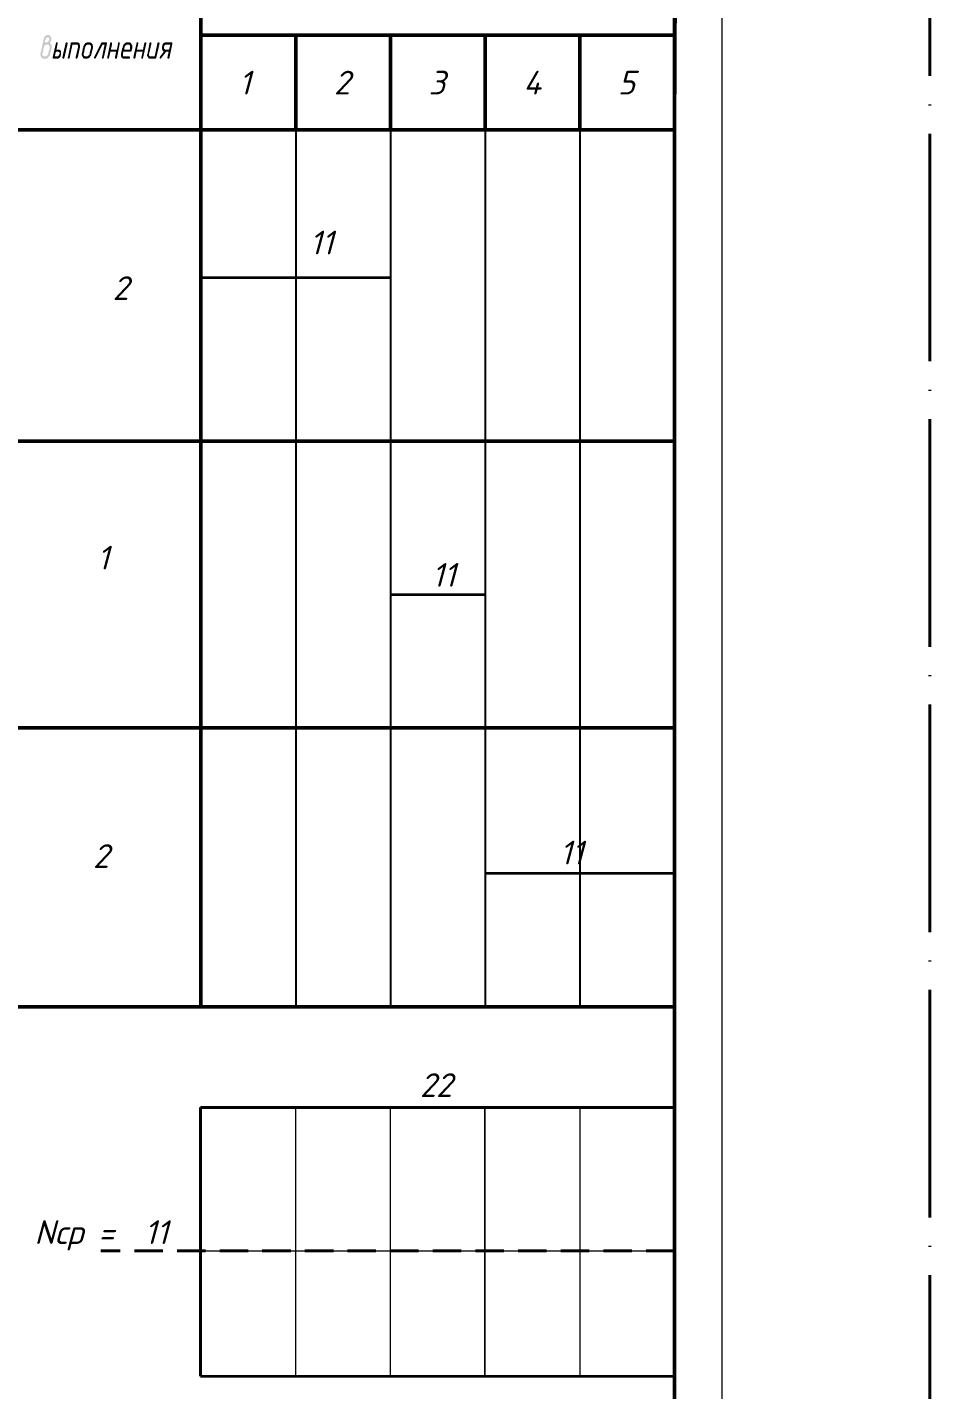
# Model space of a CAD drawing. Header units: millimetres. Extents: x 2279 to 5236, y 896 to 2828.
# Drawn here: x 4213.9 to 4309.2, y 1779.1 to 1922.8 of the extents above; entities that cross this region are included whole.
import ezdxf

# ---------------------------------------------------------------- set-up
doc = ezdxf.new("R2010")
doc.units = ezdxf.units.MM
doc.linetypes.add('ACAD_ISO04W100', pattern=[30, 24, -3, 0, -3])
doc.linetypes.add('ADSK_Сверху', pattern=[4.5, 3, -1.5])
doc.layers.add('PDF _!!ТОНКАЯ', color=7, linetype='Continuous')
doc.layers.add('PDF _Текст', color=7, linetype='Continuous')
doc.layers.add('ОС', color=1, linetype='Continuous', lineweight=50)
doc.layers.add('Тонкие', color=83, linetype='Continuous', lineweight=15)
doc.styles.add('PDF ISOCPEUR Italic', font='isocpeui.ttf')

msp = doc.modelspace()

# ---------------------------------------------------------------- hatches: boundary and pattern name
at = {"layer": 'PDF _!!ТОНКАЯ', "transparency": 33554559}
h = msp.add_hatch(color=256, dxfattribs=at)
h.paths.add_polyline_path([(4215.76, 1921.15), (4215.76, 1921.15), (4215.8, 1921.19), (4215.84, 1921.19), (4215.88, 1921.23), (4215.88, 1921.23), (4215.93, 1921.23), (4215.97, 1921.23), (4215.97, 1921.23), (4216.01, 1921.23), (4216.05, 1921.23), (4216.05, 1921.23), (4216.1, 1921.28), (4216.1, 1921.28), (4216.14, 1921.32), (4216.14, 1921.36), (4216.18, 1921.36), (4216.18, 1921.4), (4216.22, 1921.44), (4216.22, 1921.49), (4216.22, 1921.49), (4216.22, 1921.53), (4216.27, 1921.57), (4216.27, 1921.57), (4216.22, 1921.61), (4216.22, 1921.66), (4216.22, 1921.66), (4216.22, 1921.7), (4216.18, 1921.7), (4216.18, 1921.74), (4216.14, 1921.74), (4216.1, 1921.74), (4216.1, 1921.74), (4216.05, 1921.74), (4216.01, 1921.74), (4216.01, 1921.74), (4215.97, 1921.7), (4215.93, 1921.7), (4215.93, 1921.7), (4215.88, 1921.66), (4215.88, 1921.66), (4215.84, 1921.61), (4215.84, 1921.57), (4215.84, 1921.53), (4215.84, 1921.53), (4215.8, 1921.49)], flags=0)
h.paths.add_polyline_path([(4215.63, 1921.49), (4215.63, 1921.53), (4215.63, 1921.57), (4215.63, 1921.61), (4215.67, 1921.66), (4215.67, 1921.7), (4215.67, 1921.74), (4215.72, 1921.74), (4215.72, 1921.78), (4215.76, 1921.83), (4215.76, 1921.83), (4215.76, 1921.87), (4215.8, 1921.87), (4215.8, 1921.91), (4215.84, 1921.91), (4215.84, 1921.91), (4215.88, 1921.95), (4215.93, 1921.95), (4215.93, 1921.95), (4215.97, 1921.95), (4216.01, 1921.99), (4216.05, 1921.99), (4216.05, 1921.99), (4216.1, 1921.99), (4216.14, 1921.99), (4216.18, 1921.99), (4216.18, 1921.99), (4216.22, 1921.99), (4216.27, 1921.95), (4216.27, 1921.95), (4216.31, 1921.91), (4216.35, 1921.91), (4216.35, 1921.87), (4216.35, 1921.87), (4216.39, 1921.83), (4216.39, 1921.83), (4216.44, 1921.78), (4216.44, 1921.74), (4216.44, 1921.7), (4216.44, 1921.7), (4216.44, 1921.66), (4216.44, 1921.61), (4216.44, 1921.61), (4216.44, 1921.57), (4216.44, 1921.53), (4216.44, 1921.49), (4216.44, 1921.44), (4216.44, 1921.4), (4216.39, 1921.36), (4216.39, 1921.36), (4216.39, 1921.32), (4216.35, 1921.28), (4216.35, 1921.28), (4216.31, 1921.23), (4216.31, 1921.19), (4216.27, 1921.19), (4216.27, 1921.19), (4216.31, 1921.15), (4216.31, 1921.15), (4216.35, 1921.11), (4216.35, 1921.11), (4216.39, 1921.06), (4216.39, 1921.06), (4216.44, 1921.02), (4216.44, 1920.98), (4216.44, 1920.98), (4216.44, 1920.94), (4216.48, 1920.89), (4216.48, 1920.85), (4216.48, 1920.81), (4216.48, 1920.77), (4216.48, 1920.77), (4216.48, 1920.72), (4216.48, 1920.68), (4216.48, 1920.64), (4216.48, 1920.6), (4216.35, 1920.13), (4216.35, 1920.09), (4216.35, 1920.05), (4216.31, 1920), (4216.31, 1919.96), (4216.31, 1919.92), (4216.27, 1919.88), (4216.27, 1919.84), (4216.27, 1919.79), (4216.22, 1919.79), (4216.22, 1919.75), (4216.22, 1919.71), (4216.18, 1919.71), (4216.18, 1919.67), (4216.14, 1919.67), (4216.14, 1919.62), (4216.1, 1919.62), (4216.1, 1919.58), (4216.05, 1919.58), (4216.05, 1919.58), (4216.01, 1919.54), (4215.97, 1919.54), (4215.97, 1919.54), (4215.93, 1919.54), (4215.88, 1919.5), (4215.88, 1919.5), (4215.84, 1919.5), (4215.8, 1919.5), (4215.76, 1919.5), (4215.72, 1919.5), (4215.72, 1919.5), (4215.67, 1919.5), (4215.63, 1919.5), (4215.63, 1919.5), (4215.59, 1919.5), (4215.55, 1919.54), (4215.55, 1919.54), (4215.5, 1919.54), (4215.46, 1919.58), (4215.46, 1919.58), (4215.42, 1919.62), (4215.42, 1919.62), (4215.42, 1919.67), (4215.38, 1919.71), (4215.38, 1919.71), (4215.33, 1919.75), (4215.33, 1919.79), (4215.33, 1919.84), (4215.33, 1919.84), (4215.29, 1919.88), (4215.29, 1919.92), (4215.29, 1919.96), (4215.29, 1919.96), (4215.29, 1920), (4215.29, 1920.05), (4215.33, 1920.09), (4215.33, 1920.13)], flags=0)
h.paths.add_polyline_path([(4216.14, 1920.13), (4216.27, 1920.6), (4216.27, 1920.64), (4216.27, 1920.68), (4216.27, 1920.72), (4216.27, 1920.77), (4216.27, 1920.81), (4216.27, 1920.81), (4216.27, 1920.85), (4216.27, 1920.89), (4216.22, 1920.89), (4216.22, 1920.94), (4216.18, 1920.94), (4216.18, 1920.98), (4216.14, 1920.98), (4216.1, 1920.98), (4216.1, 1920.98), (4216.05, 1920.98), (4216.01, 1920.98), (4216.01, 1920.98), (4215.97, 1920.98), (4215.93, 1920.98), (4215.88, 1920.98), (4215.88, 1920.98), (4215.84, 1920.94), (4215.84, 1920.94), (4215.8, 1920.94), (4215.8, 1920.89), (4215.76, 1920.89), (4215.76, 1920.85), (4215.72, 1920.85), (4215.72, 1920.81), (4215.67, 1920.77), (4215.67, 1920.77), (4215.67, 1920.72), (4215.63, 1920.68), (4215.63, 1920.64), (4215.63, 1920.6), (4215.55, 1920.13), (4215.5, 1920.09), (4215.5, 1920.05), (4215.5, 1920), (4215.5, 1919.96), (4215.5, 1919.92), (4215.5, 1919.92), (4215.5, 1919.88), (4215.55, 1919.84), (4215.55, 1919.84), (4215.55, 1919.79), (4215.59, 1919.79), (4215.59, 1919.79), (4215.63, 1919.75), (4215.67, 1919.75), (4215.72, 1919.75), (4215.72, 1919.75), (4215.76, 1919.75), (4215.8, 1919.75), (4215.8, 1919.75), (4215.84, 1919.75), (4215.88, 1919.75), (4215.93, 1919.75), (4215.93, 1919.79), (4215.97, 1919.79), (4215.97, 1919.79), (4216.01, 1919.84), (4216.01, 1919.84), (4216.05, 1919.88), (4216.05, 1919.88), (4216.1, 1919.92), (4216.1, 1919.96), (4216.1, 1919.96), (4216.14, 1920), (4216.14, 1920.05), (4216.14, 1920.09), (4216.14, 1920.13)], flags=0)
h = msp.add_hatch(color=256, dxfattribs=at)
h.paths.add_polyline_path([(4216.69, 1919.5), (4216.69, 1919.5), (4216.65, 1919.5), (4216.65, 1919.54), (4216.6, 1919.54), (4216.6, 1919.58), (4216.6, 1919.62), (4216.6, 1919.67), (4216.6, 1919.67), (4216.94, 1921.15), (4216.94, 1921.19), (4216.94, 1921.19), (4216.99, 1921.23), (4216.99, 1921.23), (4217.03, 1921.23), (4217.07, 1921.23), (4217.07, 1921.23), (4217.11, 1921.19), (4217.11, 1921.19), (4217.11, 1921.15), (4217.11, 1921.11), (4217.11, 1921.06), (4217.11, 1921.06), (4216.99, 1920.47), (4217.2, 1920.47), (4217.24, 1920.47), (4217.24, 1920.47), (4217.28, 1920.47), (4217.32, 1920.47), (4217.32, 1920.43), (4217.37, 1920.43), (4217.41, 1920.43), (4217.41, 1920.39), (4217.41, 1920.39), (4217.45, 1920.34), (4217.45, 1920.3), (4217.49, 1920.3), (4217.49, 1920.26), (4217.49, 1920.22), (4217.49, 1920.17), (4217.49, 1920.13), (4217.49, 1920.09), (4217.49, 1920.09), (4217.49, 1920.05), (4217.49, 1920), (4217.49, 1920), (4217.49, 1919.96), (4217.49, 1919.92), (4217.45, 1919.88), (4217.45, 1919.84), (4217.45, 1919.79), (4217.45, 1919.75), (4217.41, 1919.71), (4217.41, 1919.71), (4217.37, 1919.67), (4217.37, 1919.67), (4217.32, 1919.62), (4217.32, 1919.62), (4217.32, 1919.58), (4217.28, 1919.58), (4217.24, 1919.54), (4217.24, 1919.54), (4217.2, 1919.54), (4217.2, 1919.54), (4217.15, 1919.5), (4217.11, 1919.5), (4217.07, 1919.5), (4217.07, 1919.5), (4217.03, 1919.5), (4216.99, 1919.5)], flags=0)
h.paths.add_polyline_path([(4217.15, 1920.26), (4216.94, 1920.26), (4216.82, 1919.75), (4217.03, 1919.75), (4217.07, 1919.75), (4217.11, 1919.75), (4217.11, 1919.75), (4217.15, 1919.75), (4217.15, 1919.79), (4217.2, 1919.79), (4217.24, 1919.84), (4217.24, 1919.84), (4217.24, 1919.88), (4217.28, 1919.92), (4217.28, 1919.92), (4217.28, 1919.96), (4217.28, 1920), (4217.32, 1920), (4217.32, 1920.05), (4217.32, 1920.09), (4217.32, 1920.13), (4217.28, 1920.13), (4217.28, 1920.17), (4217.28, 1920.22), (4217.24, 1920.22), (4217.24, 1920.22), (4217.2, 1920.22), (4217.15, 1920.26), (4217.15, 1920.26)], flags=0)
h.paths.add_polyline_path([(4217.96, 1921.15), (4217.96, 1921.19), (4218, 1921.19), (4218, 1921.23), (4218.04, 1921.23), (4218.04, 1921.23), (4218.09, 1921.23), (4218.13, 1921.23), (4218.13, 1921.19), (4218.13, 1921.19), (4218.17, 1921.15), (4218.17, 1921.11), (4218.17, 1921.06), (4218.17, 1921.06), (4217.83, 1919.58), (4217.83, 1919.54), (4217.79, 1919.54), (4217.79, 1919.5), (4217.75, 1919.5), (4217.75, 1919.5), (4217.71, 1919.5), (4217.66, 1919.5), (4217.66, 1919.54), (4217.66, 1919.54), (4217.62, 1919.58), (4217.62, 1919.62), (4217.62, 1919.67), (4217.62, 1919.67)], flags=0)
for points in [[(4218.51, 1921.15), (4218.51, 1921.19), (4218.55, 1921.19), (4218.55, 1921.23), (4218.59, 1921.23), (4218.59, 1921.23), (4219.14, 1921.23), (4219.19, 1921.23), (4219.23, 1921.23), (4219.23, 1921.23), (4219.27, 1921.23), (4219.31, 1921.19), (4219.31, 1921.19), (4219.36, 1921.15), (4219.4, 1921.15), (4219.4, 1921.15), (4219.4, 1921.11), (4219.44, 1921.06), (4219.44, 1921.02), (4219.44, 1921.02), (4219.44, 1920.98), (4219.48, 1920.94), (4219.48, 1920.89), (4219.48, 1920.85), (4219.48, 1920.85), (4219.48, 1920.81), (4219.48, 1920.77), (4219.48, 1920.72), (4219.23, 1919.58), (4219.19, 1919.54), (4219.19, 1919.54), (4219.14, 1919.5), (4219.14, 1919.5), (4219.1, 1919.5), (4219.1, 1919.5), (4219.06, 1919.5), (4219.06, 1919.54), (4219.02, 1919.54), (4219.02, 1919.58), (4219.02, 1919.62), (4219.02, 1919.67), (4219.02, 1919.67), (4219.27, 1920.72), (4219.27, 1920.77), (4219.27, 1920.81), (4219.27, 1920.85), (4219.27, 1920.85), (4219.27, 1920.89), (4219.23, 1920.94), (4219.23, 1920.94), (4219.23, 1920.98), (4219.19, 1920.98), (4219.14, 1920.98), (4219.1, 1920.98), (4219.1, 1920.98), (4218.68, 1920.98), (4218.38, 1919.58), (4218.38, 1919.54), (4218.34, 1919.54), (4218.34, 1919.5), (4218.3, 1919.5), (4218.3, 1919.5), (4218.26, 1919.5), (4218.26, 1919.5), (4218.21, 1919.54), (4218.21, 1919.54), (4218.17, 1919.58), (4218.17, 1919.62), (4218.21, 1919.67), (4218.21, 1919.67)], [(4222.19, 1921.23), (4222.23, 1921.23), (4222.28, 1921.23), (4222.28, 1921.19), (4222.32, 1921.19), (4222.32, 1921.15), (4222.32, 1921.11), (4222.32, 1921.06), (4222.32, 1921.06), (4221.98, 1919.58), (4221.98, 1919.54), (4221.94, 1919.54), (4221.94, 1919.5), (4221.9, 1919.5), (4221.9, 1919.5), (4221.85, 1919.5), (4221.85, 1919.5), (4221.81, 1919.54), (4221.81, 1919.54), (4221.81, 1919.58), (4221.77, 1919.62), (4221.81, 1919.67), (4221.81, 1919.67), (4222.07, 1920.98), (4221.85, 1920.98), (4221.13, 1919.54), (4221.13, 1919.54), (4221.09, 1919.5), (4221.09, 1919.5), (4221.05, 1919.5), (4221.05, 1919.5), (4221.01, 1919.5), (4221.01, 1919.54), (4220.96, 1919.54), (4220.96, 1919.58), (4220.96, 1919.62), (4220.96, 1919.67), (4220.96, 1919.67), (4221.73, 1921.19), (4221.73, 1921.19), (4221.77, 1921.23), (4221.77, 1921.23), (4221.81, 1921.23)], [(4223.29, 1920.26), (4222.7, 1920.26), (4222.53, 1919.58), (4222.53, 1919.54), (4222.53, 1919.54), (4222.49, 1919.5), (4222.45, 1919.5), (4222.45, 1919.5), (4222.4, 1919.5), (4222.4, 1919.5), (4222.36, 1919.54), (4222.36, 1919.54), (4222.36, 1919.58), (4222.36, 1919.62), (4222.36, 1919.67), (4222.36, 1919.67), (4222.66, 1921.15), (4222.66, 1921.19), (4222.7, 1921.19), (4222.7, 1921.23), (4222.74, 1921.23), (4222.74, 1921.23), (4222.79, 1921.23), (4222.83, 1921.23), (4222.83, 1921.19), (4222.87, 1921.19), (4222.87, 1921.15), (4222.87, 1921.11), (4222.87, 1921.06), (4222.87, 1921.06), (4222.74, 1920.47), (4223.38, 1920.47), (4223.5, 1921.15), (4223.5, 1921.19), (4223.5, 1921.19), (4223.55, 1921.23), (4223.59, 1921.23), (4223.59, 1921.23), (4223.63, 1921.23), (4223.63, 1921.23), (4223.67, 1921.19), (4223.67, 1921.19), (4223.67, 1921.15), (4223.67, 1921.11), (4223.67, 1921.06), (4223.67, 1921.06), (4223.38, 1919.58), (4223.38, 1919.54), (4223.34, 1919.54), (4223.34, 1919.5), (4223.29, 1919.5), (4223.29, 1919.5), (4223.25, 1919.5), (4223.21, 1919.5), (4223.21, 1919.54), (4223.17, 1919.54), (4223.17, 1919.58), (4223.17, 1919.62), (4223.17, 1919.67), (4223.17, 1919.67)], [(4226.09, 1920.26), (4225.45, 1920.26), (4225.33, 1919.58), (4225.28, 1919.54), (4225.28, 1919.54), (4225.24, 1919.5), (4225.24, 1919.5), (4225.2, 1919.5), (4225.2, 1919.5), (4225.16, 1919.5), (4225.16, 1919.54), (4225.11, 1919.54), (4225.11, 1919.58), (4225.11, 1919.62), (4225.11, 1919.67), (4225.11, 1919.67), (4225.45, 1921.15), (4225.45, 1921.19), (4225.45, 1921.19), (4225.49, 1921.23), (4225.49, 1921.23), (4225.54, 1921.23), (4225.58, 1921.23), (4225.58, 1921.23), (4225.62, 1921.19), (4225.62, 1921.19), (4225.62, 1921.15), (4225.62, 1921.11), (4225.62, 1921.06), (4225.62, 1921.06), (4225.49, 1920.47), (4226.13, 1920.47), (4226.26, 1921.15), (4226.3, 1921.19), (4226.3, 1921.19), (4226.3, 1921.23), (4226.34, 1921.23), (4226.38, 1921.23), (4226.38, 1921.23), (4226.43, 1921.23), (4226.43, 1921.19), (4226.47, 1921.19), (4226.47, 1921.15), (4226.47, 1921.11), (4226.47, 1921.06), (4226.47, 1921.06), (4226.13, 1919.58), (4226.13, 1919.54), (4226.13, 1919.54), (4226.09, 1919.5), (4226.05, 1919.5), (4226.05, 1919.5), (4226, 1919.5), (4226, 1919.5), (4225.96, 1919.54), (4225.96, 1919.54), (4225.96, 1919.58), (4225.96, 1919.62), (4225.96, 1919.67), (4225.96, 1919.67)], [(4227.65, 1921.15), (4227.65, 1921.19), (4227.7, 1921.19), (4227.7, 1921.23), (4227.74, 1921.23), (4227.74, 1921.23), (4227.78, 1921.23), (4227.82, 1921.23), (4227.82, 1921.19), (4227.82, 1921.19), (4227.87, 1921.15), (4227.87, 1921.11), (4227.87, 1921.06), (4227.87, 1921.06), (4227.53, 1919.62), (4227.53, 1919.58), (4227.48, 1919.54), (4227.48, 1919.54), (4227.48, 1919.5), (4227.44, 1919.5), (4227.4, 1919.5), (4227.4, 1919.5), (4226.89, 1919.5), (4226.85, 1919.5), (4226.81, 1919.5), (4226.81, 1919.5), (4226.76, 1919.54), (4226.72, 1919.54), (4226.72, 1919.54), (4226.68, 1919.58), (4226.68, 1919.58), (4226.68, 1919.62), (4226.64, 1919.62), (4226.64, 1919.67), (4226.6, 1919.71), (4226.6, 1919.75), (4226.6, 1919.75), (4226.55, 1919.79), (4226.55, 1919.84), (4226.55, 1919.88), (4226.55, 1919.88), (4226.55, 1919.92), (4226.55, 1919.96), (4226.6, 1920), (4226.81, 1921.15), (4226.85, 1921.19), (4226.85, 1921.19), (4226.89, 1921.23), (4226.89, 1921.23), (4226.93, 1921.23), (4226.93, 1921.23), (4226.98, 1921.23), (4227.02, 1921.19), (4227.02, 1921.19), (4227.02, 1921.15), (4227.02, 1921.11), (4227.02, 1921.06), (4227.02, 1921.06), (4226.76, 1920), (4226.76, 1919.96), (4226.76, 1919.92), (4226.76, 1919.92), (4226.76, 1919.88), (4226.76, 1919.84), (4226.81, 1919.79), (4226.81, 1919.79), (4226.85, 1919.75), (4226.85, 1919.75), (4226.89, 1919.75), (4226.93, 1919.75), (4226.93, 1919.75), (4227.36, 1919.75)]]:
    msp.add_hatch(color=256, dxfattribs=at).paths.add_polyline_path(points)
h = msp.add_hatch(color=256, dxfattribs=at)
h.paths.add_polyline_path([(4219.69, 1920.13), (4219.78, 1920.6), (4219.78, 1920.64), (4219.82, 1920.68), (4219.82, 1920.72), (4219.82, 1920.77), (4219.82, 1920.81), (4219.86, 1920.85), (4219.86, 1920.89), (4219.91, 1920.94), (4219.91, 1920.94), (4219.91, 1920.98), (4219.95, 1921.02), (4219.95, 1921.02), (4219.99, 1921.06), (4219.99, 1921.06), (4219.99, 1921.11), (4220.03, 1921.11), (4220.03, 1921.15), (4220.08, 1921.15), (4220.12, 1921.15), (4220.12, 1921.19), (4220.16, 1921.19), (4220.16, 1921.19), (4220.2, 1921.19), (4220.25, 1921.23), (4220.29, 1921.23), (4220.29, 1921.23), (4220.33, 1921.23), (4220.37, 1921.23), (4220.41, 1921.23), (4220.46, 1921.23), (4220.46, 1921.23), (4220.5, 1921.23), (4220.54, 1921.23), (4220.54, 1921.23), (4220.58, 1921.19), (4220.63, 1921.19), (4220.63, 1921.19), (4220.67, 1921.15), (4220.71, 1921.15), (4220.71, 1921.11), (4220.71, 1921.11), (4220.75, 1921.06), (4220.75, 1921.06), (4220.8, 1921.02), (4220.8, 1920.98), (4220.8, 1920.94), (4220.8, 1920.89), (4220.84, 1920.89), (4220.84, 1920.85), (4220.84, 1920.81), (4220.84, 1920.77), (4220.84, 1920.77), (4220.84, 1920.72), (4220.84, 1920.68), (4220.84, 1920.64), (4220.84, 1920.6), (4220.71, 1920.13), (4220.71, 1920.09), (4220.71, 1920.05), (4220.67, 1920), (4220.67, 1919.96), (4220.67, 1919.92), (4220.67, 1919.88), (4220.63, 1919.84), (4220.63, 1919.84), (4220.58, 1919.79), (4220.58, 1919.75), (4220.58, 1919.75), (4220.58, 1919.71), (4220.54, 1919.71), (4220.54, 1919.67), (4220.5, 1919.67), (4220.5, 1919.62), (4220.46, 1919.62), (4220.46, 1919.58), (4220.41, 1919.58), (4220.41, 1919.58), (4220.37, 1919.54), (4220.33, 1919.54), (4220.33, 1919.54), (4220.29, 1919.54), (4220.25, 1919.5), (4220.2, 1919.5), (4220.2, 1919.5), (4220.16, 1919.5), (4220.12, 1919.5), (4220.08, 1919.5), (4220.08, 1919.5), (4220.03, 1919.5), (4219.99, 1919.5), (4219.95, 1919.5), (4219.95, 1919.5), (4219.91, 1919.54), (4219.91, 1919.54), (4219.86, 1919.54), (4219.82, 1919.58), (4219.82, 1919.58), (4219.78, 1919.62), (4219.78, 1919.62), (4219.78, 1919.67), (4219.74, 1919.71), (4219.74, 1919.71), (4219.69, 1919.75), (4219.69, 1919.79), (4219.69, 1919.84), (4219.69, 1919.84), (4219.65, 1919.88), (4219.65, 1919.92), (4219.65, 1919.96), (4219.65, 1919.96), (4219.65, 1920), (4219.65, 1920.05), (4219.69, 1920.09), (4219.69, 1920.13)], flags=0)
h.paths.add_polyline_path([(4220.5, 1920.13), (4220.63, 1920.6), (4220.63, 1920.64), (4220.63, 1920.68), (4220.63, 1920.72), (4220.63, 1920.77), (4220.63, 1920.81), (4220.63, 1920.81), (4220.63, 1920.85), (4220.63, 1920.89), (4220.58, 1920.89), (4220.58, 1920.94), (4220.54, 1920.94), (4220.54, 1920.98), (4220.5, 1920.98), (4220.46, 1920.98), (4220.46, 1920.98), (4220.41, 1920.98), (4220.37, 1920.98), (4220.37, 1920.98), (4220.33, 1920.98), (4220.29, 1920.98), (4220.25, 1920.98), (4220.25, 1920.98), (4220.2, 1920.94), (4220.2, 1920.94), (4220.16, 1920.94), (4220.12, 1920.89), (4220.12, 1920.89), (4220.12, 1920.85), (4220.08, 1920.85), (4220.08, 1920.81), (4220.03, 1920.77), (4220.03, 1920.77), (4220.03, 1920.72), (4219.99, 1920.68), (4219.99, 1920.64), (4219.99, 1920.6), (4219.91, 1920.13), (4219.86, 1920.09), (4219.86, 1920.05), (4219.86, 1920), (4219.86, 1919.96), (4219.86, 1919.92), (4219.86, 1919.92), (4219.86, 1919.88), (4219.91, 1919.84), (4219.91, 1919.84), (4219.91, 1919.79), (4219.95, 1919.79), (4219.95, 1919.79), (4219.99, 1919.75), (4220.03, 1919.75), (4220.08, 1919.75), (4220.08, 1919.75), (4220.12, 1919.75), (4220.16, 1919.75), (4220.16, 1919.75), (4220.2, 1919.75), (4220.25, 1919.75), (4220.25, 1919.75), (4220.29, 1919.79), (4220.33, 1919.79), (4220.33, 1919.79), (4220.37, 1919.84), (4220.37, 1919.84), (4220.41, 1919.88), (4220.41, 1919.88), (4220.46, 1919.92), (4220.46, 1919.96), (4220.46, 1919.96), (4220.5, 1920), (4220.5, 1920.05), (4220.5, 1920.09), (4220.5, 1920.13)], flags=0)
h = msp.add_hatch(color=256, dxfattribs=at)
h.paths.add_polyline_path([(4224.77, 1920.6), (4224.77, 1920.64), (4224.77, 1920.68), (4224.77, 1920.72), (4224.77, 1920.77), (4224.77, 1920.81), (4224.77, 1920.81), (4224.77, 1920.85), (4224.77, 1920.89), (4224.73, 1920.89), (4224.73, 1920.94), (4224.69, 1920.94), (4224.69, 1920.98), (4224.65, 1920.98), (4224.65, 1920.98), (4224.61, 1920.98), (4224.56, 1920.98), (4224.52, 1920.98), (4224.52, 1920.98), (4224.48, 1920.98), (4224.44, 1920.98), (4224.44, 1920.98), (4224.39, 1920.98), (4224.35, 1920.94), (4224.35, 1920.94), (4224.31, 1920.94), (4224.31, 1920.89), (4224.27, 1920.89), (4224.27, 1920.85), (4224.22, 1920.85), (4224.22, 1920.81), (4224.18, 1920.77), (4224.18, 1920.77), (4224.18, 1920.72), (4224.18, 1920.68), (4224.14, 1920.64), (4224.14, 1920.6), (4224.14, 1920.47), (4224.73, 1920.47)], flags=0)
h.paths.add_polyline_path([(4224.99, 1920.6), (4224.9, 1920.26), (4224.06, 1920.26), (4224.01, 1920), (4224.01, 1919.96), (4224.01, 1919.92), (4224.01, 1919.92), (4224.01, 1919.88), (4224.01, 1919.84), (4224.01, 1919.79), (4224.06, 1919.79), (4224.06, 1919.75), (4224.1, 1919.75), (4224.1, 1919.75), (4224.14, 1919.75), (4224.18, 1919.75), (4224.65, 1919.75), (4224.69, 1919.75), (4224.73, 1919.71), (4224.73, 1919.71), (4224.73, 1919.67), (4224.77, 1919.67), (4224.77, 1919.62), (4224.77, 1919.58), (4224.73, 1919.54), (4224.73, 1919.54), (4224.69, 1919.5), (4224.69, 1919.5), (4224.65, 1919.5), (4224.1, 1919.5), (4224.1, 1919.5), (4224.06, 1919.5), (4224.01, 1919.5), (4224.01, 1919.54), (4223.97, 1919.54), (4223.93, 1919.54), (4223.93, 1919.58), (4223.89, 1919.58), (4223.89, 1919.62), (4223.89, 1919.62), (4223.84, 1919.67), (4223.84, 1919.71), (4223.8, 1919.75), (4223.8, 1919.75), (4223.8, 1919.79), (4223.8, 1919.84), (4223.8, 1919.88), (4223.8, 1919.88), (4223.8, 1919.92), (4223.8, 1919.96), (4223.8, 1920), (4223.93, 1920.6), (4223.97, 1920.64), (4223.97, 1920.68), (4223.97, 1920.72), (4223.97, 1920.77), (4224.01, 1920.81), (4224.01, 1920.85), (4224.01, 1920.89), (4224.06, 1920.94), (4224.06, 1920.94), (4224.06, 1920.98), (4224.1, 1921.02), (4224.1, 1921.02), (4224.14, 1921.06), (4224.14, 1921.06), (4224.18, 1921.11), (4224.18, 1921.11), (4224.22, 1921.15), (4224.22, 1921.15), (4224.27, 1921.15), (4224.27, 1921.19), (4224.31, 1921.19), (4224.35, 1921.19), (4224.35, 1921.19), (4224.39, 1921.23), (4224.44, 1921.23), (4224.44, 1921.23), (4224.48, 1921.23), (4224.52, 1921.23), (4224.56, 1921.23), (4224.61, 1921.23), (4224.61, 1921.23), (4224.65, 1921.23), (4224.69, 1921.23), (4224.73, 1921.23), (4224.73, 1921.19), (4224.77, 1921.19), (4224.82, 1921.19), (4224.82, 1921.15), (4224.86, 1921.15), (4224.86, 1921.11), (4224.86, 1921.11), (4224.9, 1921.06), (4224.9, 1921.06), (4224.94, 1921.02), (4224.94, 1920.98), (4224.94, 1920.94), (4224.99, 1920.89), (4224.99, 1920.89), (4224.99, 1920.85), (4224.99, 1920.81), (4224.99, 1920.77), (4224.99, 1920.77), (4224.99, 1920.72), (4224.99, 1920.68), (4224.99, 1920.64), (4224.99, 1920.6)], flags=0)
h = msp.add_hatch(color=256, dxfattribs=at)
h.paths.add_polyline_path([(4228.59, 1920.26), (4228.03, 1919.54), (4228.03, 1919.5), (4227.99, 1919.5), (4227.99, 1919.5), (4227.95, 1919.5), (4227.91, 1919.5), (4227.91, 1919.54), (4227.91, 1919.54), (4227.87, 1919.58), (4227.87, 1919.62), (4227.87, 1919.67), (4227.91, 1919.67), (4227.91, 1919.71), (4228.33, 1920.26), (4228.29, 1920.26), (4228.29, 1920.3), (4228.25, 1920.3), (4228.25, 1920.34), (4228.2, 1920.34), (4228.2, 1920.39), (4228.16, 1920.39), (4228.16, 1920.43), (4228.16, 1920.47), (4228.12, 1920.51), (4228.12, 1920.56), (4228.12, 1920.56), (4228.12, 1920.6), (4228.12, 1920.64), (4228.12, 1920.68), (4228.12, 1920.72), (4228.12, 1920.72), (4228.12, 1920.77), (4228.16, 1920.81), (4228.16, 1920.85), (4228.16, 1920.89), (4228.16, 1920.94), (4228.2, 1920.98), (4228.2, 1921.02), (4228.25, 1921.02), (4228.25, 1921.06), (4228.25, 1921.11), (4228.29, 1921.11), (4228.29, 1921.11), (4228.33, 1921.15), (4228.33, 1921.15), (4228.37, 1921.19), (4228.37, 1921.19), (4228.42, 1921.19), (4228.46, 1921.23), (4228.46, 1921.23), (4228.5, 1921.23), (4228.54, 1921.23), (4228.59, 1921.23), (4228.63, 1921.23), (4228.63, 1921.23), (4229.14, 1921.23), (4229.18, 1921.23), (4229.18, 1921.23), (4229.22, 1921.19), (4229.22, 1921.19), (4229.22, 1921.15), (4229.22, 1921.11), (4229.22, 1921.06), (4229.22, 1921.06), (4228.92, 1919.58), (4228.88, 1919.54), (4228.88, 1919.54), (4228.84, 1919.5), (4228.84, 1919.5), (4228.8, 1919.5), (4228.8, 1919.5), (4228.75, 1919.5), (4228.75, 1919.54), (4228.71, 1919.54), (4228.71, 1919.58), (4228.71, 1919.62), (4228.71, 1919.67), (4228.71, 1919.67), (4228.84, 1920.26)], flags=0)
h.paths.add_polyline_path([(4228.5, 1920.47), (4228.88, 1920.47), (4229.01, 1920.98), (4228.59, 1920.98), (4228.54, 1920.98), (4228.54, 1920.98), (4228.5, 1920.98), (4228.46, 1920.98), (4228.46, 1920.94), (4228.42, 1920.94), (4228.42, 1920.89), (4228.37, 1920.89), (4228.37, 1920.85), (4228.37, 1920.81), (4228.33, 1920.81), (4228.33, 1920.77), (4228.33, 1920.72), (4228.33, 1920.72), (4228.33, 1920.68), (4228.33, 1920.64), (4228.33, 1920.6), (4228.33, 1920.6), (4228.33, 1920.56), (4228.37, 1920.56), (4228.37, 1920.51), (4228.42, 1920.51), (4228.42, 1920.51), (4228.46, 1920.47), (4228.5, 1920.47)], flags=0)

# ---------------------------------------------------------------- linework, layer by layer
at = {"lineweight": 35}
for p, q in [((4232.23, 1879.16), (4232.23, 1896.41)), ((4232.23, 1896.41), (4252.25, 1896.41)), ((4252.25, 1862.98), (4262.24, 1862.98)), ((4262.24, 1833.59), (4282.22, 1833.59)), ((4232.18, 1780.54), (4282.22, 1780.54))]:
    msp.add_line(p, q, dxfattribs=at)
at = {"lineweight": 50}
msp.add_line((4272.23, 1819.5), (4282.22, 1819.5), dxfattribs=at)
at = {"lineweight": 20}
for p, q in [((4232.18, 1780.54), (4232.18, 1808.87)), ((4242.22, 1808.87), (4242.22, 1780.54)), ((4252.21, 1808.87), (4252.21, 1780.54)), ((4262.2, 1808.87), (4262.2, 1780.54)), ((4262.2, 1780.54), (4262.2, 1808.87)), ((4272.23, 1808.87), (4272.23, 1780.54)), ((4282.22, 1808.87), (4282.22, 1780.54)), ((4232.18, 1793.74), (4282.22, 1793.74))]:
    msp.add_line(p, q, dxfattribs=at)
at = {"lineweight": 40}
for q in [(4282.22, 1808.87), (4232.18, 1780.54)]:
    msp.add_line((4232.18, 1808.87), q, dxfattribs=at)
at = {"linetype": 'ADSK_Сверху', "lineweight": 40}
msp.add_line((4282.22, 1793.74), (4221.67, 1793.74), dxfattribs=at)
at = {"color": 242, "linetype": 'ACAD_ISO04W100', "lineweight": 40, "true_color": 0xcd2027}
msp.add_lwpolyline([(3389.53, 1345.78), (4309.17, 1345.78), (4309.17, 2007.21), (3389.53, 2007.21)], close=True, dxfattribs=at)
at = {"layer": 'PDF _!!ТОНКАЯ', "lineweight": 50}
for points in [[(4272.23, 1819.5), (3975.25, 1819.5), (3975.25, 1941.98), (4282.38, 1941.98), (4282.22, 1912), (3975.25, 1912)], [(4232.23, 1941.98), (4232.23, 1819.5)], [(4232.23, 1921.99), (4282.22, 1921.99)], [(4242.26, 1921.99), (4242.26, 1912)], [(4252.25, 1921.99), (4252.25, 1912)], [(4262.24, 1921.99), (4262.24, 1912)], [(4272.23, 1921.99), (4272.23, 1912)], [(4282.22, 1921.99), (4282.22, 1912)], [(3975.25, 1879.16), (4282.22, 1879.16)], [(3975.25, 1848.91), (4282.22, 1848.91)]]:
    msp.add_lwpolyline(points, dxfattribs=at)
at = {"layer": 'PDF _!!ТОНКАЯ', "lineweight": 30}
for points in [[(4242.26, 1912), (4242.26, 1914.67)], [(4252.25, 1912), (4252.25, 1914.67)]]:
    msp.add_lwpolyline(points, dxfattribs=at)
at = {"layer": 'PDF _!!ТОНКАЯ', "lineweight": 25}
for points in [[(4242.26, 1912), (4242.26, 1819.5)], [(4252.25, 1912), (4252.25, 1819.5)], [(4262.24, 1912), (4262.24, 1819.5)], [(4262.24, 1912), (4262.24, 1819.5)], [(4272.23, 1912), (4272.23, 1819.5)], [(4282.22, 1912), (4282.22, 1819.5)], [(4282.22, 1912), (4282.22, 1819.5)], [(4282.22, 1907.58), (4282.22, 1795.78)], [(3975.25, 1819.5), (4272.23, 1819.5)]]:
    msp.add_lwpolyline(points, dxfattribs=at)
at = {"layer": 'ОС', "color": 7}
msp.add_line((4282.22, 1973.64), (4282.22, 1389.64), dxfattribs=at)
at = {"layer": 'Тонкие', "color": 7}
msp.add_line((4287.22, 1978.64), (4287.22, 1384.64), dxfattribs=at)

# ---------------------------------------------------------------- texts
at = {"layer": 'PDF _Текст', "char_height": 2.5, "attachment_point": 7, "style": 'PDF ISOCPEUR Italic'}
for s, insert in [('1', (4236.25, 1915.73)), ('2', (4246.28, 1915.73)), ('3', (4256.27, 1915.73)), ('4', (4266.26, 1915.73)), ('5', (4276.25, 1915.73)), ('11', (4243.72, 1898.86)), ('2', (4222.91, 1894.05)), ('1', (4221.3, 1865.62)), ('11', (4256.62, 1863.8)), ('11', (4270.12, 1834.51)), ('2', (4220.84, 1834.14)), ('22', (4255.35, 1809.98)), ('Nср =  11', (4214.67, 1793.79))]:
    msp.add_mtext(s, dxfattribs=dict(at, insert=insert))

doc.saveas('drawing.dxf')
